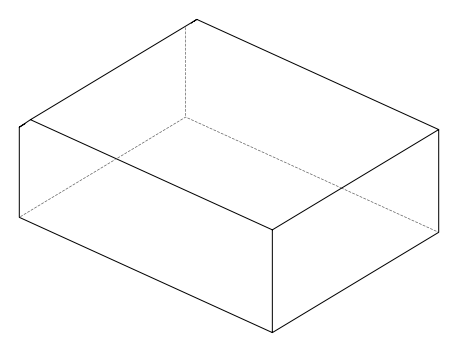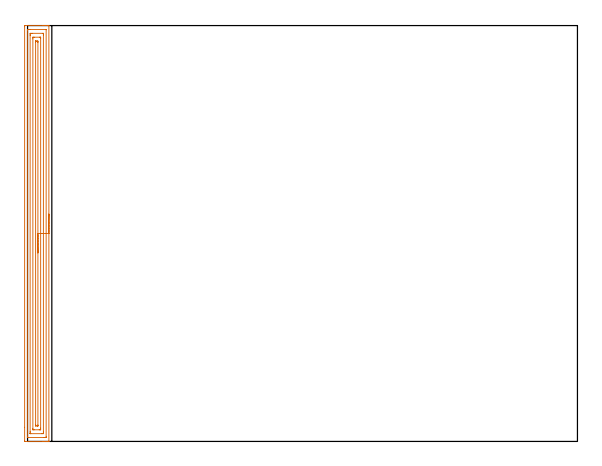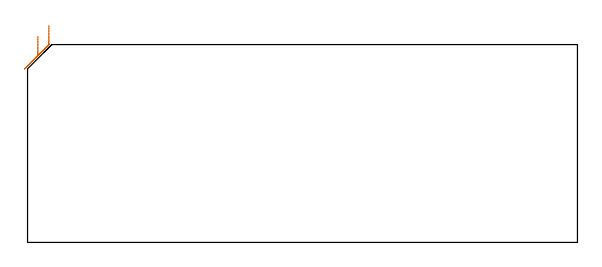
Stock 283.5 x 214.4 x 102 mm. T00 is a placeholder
(PLAN: 1 operations, 0 tool changes, 8.8 min)
(1 AREA_MILL | FG_CHAMFER_SURFACE | UGT0205_001 | 8.8 min | 16750 mm3)
(TOOL UGT0205_001 | Chamfer Mill 20 x 3 x 45 deg. | D20 FL50 Z2)
(OP 1 AREA_MILL)
G17 G21 G94 G90
T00 M6
G54
G17 G0 G90 X10.999 Y117.2 S1061 M3
G43 Z112. H0
G94 G1 Y117.162 Z111.128 F250.
Y117.048 Z110.263
Y116.859 Z109.411
Y116.597 Z108.579
Y116.263 Z107.773
Y115.86 Z106.999
Y115.391 Z106.263
Y114.86 Z105.571
Y114.271 Z104.928
Y113.628 Z104.339
Y112.936 Z103.808
Y112.2 Z103.339
Y111.426 Z102.936
Y110.62 Z102.602
Y109.788 Z102.34
Y108.936 Z102.151
Y108.071 Z102.037
Y107.2 Z101.999
X10.998 Y0.154 Z101.998
X11. Y0.092 Z101.996
X10.99 Y0.008 Z101.981
X10.986 Y0. Z101.977
X10.656 Z101.655
X10.227 Z101.226
X9.616 Z100.611
X8.427 Z99.423
X7.847 Z98.841
X-1.292 Y0.001 Z89.705
X-1.492 Y0.01 Z89.506
X-1.499 Y0.21 Z89.499
X-1.5 Y7.262 Z89.5
Y213.8
X-1.496 Y214.193 Z89.502
X-1.492 Y214.39 Z89.506
X-1.291 Y214.4 Z89.706
X7.847 Z98.841
X8.427 Z99.423
X8.732 Z99.728
X9.311 Z100.308
X9.616 Z100.611
X10.227 Z101.226
X10.656 Z101.655
X10.981 Y214.393 Z101.972
X10.997 Y214.391 Z101.988
X11. Y214.246 Z102.
X10.999 Y107.2 Z101.999
X9.585 Z100.585
X9.584 Y2.384 Z100.584
X9.582 Y2.169 Z100.582
X9.579 Y2.062 Z100.579
X9.577 Y2.017 Z100.577
X9.493 Y2.01 Z100.493
X9.11 Y2.002 Z100.11
X8.732 Y2.001 Z99.732
X8.228 Y2. Z99.228
X0.264 Z91.264
X0.036 Y2.003 Z91.036
X-0.062 Y2.008 Z90.938
X-0.077 Y2.01 Z90.923
X-0.08 Y2.023 Z90.92
X-0.083 Y2.069 Z90.917
X-0.085 Y2.163 Z90.915
X-0.086 Y212.016 Z90.914
X-0.084 Y212.231 Z90.916
X-0.081 Y212.338 Z90.919
X-0.079 Y212.383 Z90.921
X0.007 Y212.39 Z91.007
X0.39 Y212.398 Z91.39
X0.768 Y212.399 Z91.768
X1.272 Y212.4 Z92.272
X9.236 Z100.236
X9.464 Y212.397 Z100.464
X9.562 Y212.392 Z100.562
X9.577 Y212.39 Z100.577
X9.58 Y212.377 Z100.58
X9.583 Y212.331 Z100.583
X9.585 Y212.237 Z100.585
Y107.2
X8.171 Z99.171
X8.169 Y5.06 Z99.169
Y4.736
X8.164 Y4.168 Z99.164
X8.163 Y4.015 Z99.163
X8.009 Y4.005 Z99.009
X7.847 Y4.002 Z98.847
X7.129 Y4. Z98.129
X1.653 Y4.001 Z92.653
X1.486 Y4.003 Z92.486
X1.376 Y4.007 Z92.376
X1.339 Y4.01 Z92.339
X1.335 Y4.022 Z92.335
X1.333 Y4.059 Z92.333
X1.33 Y4.168 Z92.33
X1.329 Y4.495 Z92.329
X1.328 Y5.06 Z92.328
X1.329 Y209.34 Z92.329
Y209.666
X1.334 Y210.232 Z92.334
X1.335 Y210.386 Z92.335
X1.491 Y210.396 Z92.491
X1.653 Y210.398 Z92.653
X2.371 Y210.4 Z93.371
X7.847 Y210.399 Z98.847
X8.013 Y210.397 Z99.013
X8.124 Y210.393 Z99.124
X8.161 Y210.39 Z99.161
X8.165 Y210.377 Z99.165
X8.167 Y210.341 Z99.167
X8.17 Y210.232 Z99.17
X8.171 Y209.905 Z99.171
Y209.34
Y107.2
X6.756 Z97.756
X6.755 Y6.844 Z97.755
X6.754 Y6.162 Z97.754
X6.751 Y6.063 Z97.751
X6.749 Y6.012 Z97.749
X6.705 Y6.009 Z97.705
X6.496 Y6.004 Z97.496
X6.077 Y6. Z97.077
X6.03 Z97.03
X3.375 Z94.375
X2.991 Y6.003 Z93.991
X2.799 Y6.007 Z93.799
X2.755 Y6.01 Z93.755
X2.75 Y6.038 Z93.75
X2.747 Y6.097 Z93.747
X2.743 Y6.637 Z93.743
Y207.556
X2.744 Y208.24 Z93.744
X2.747 Y208.339 Z93.747
X2.749 Y208.39 Z93.749
X2.795 Y208.392 Z93.795
X3.004 Y208.397 Z94.004
X3.423 Y208.4 Z94.423
X6.125 Z97.125
X6.509 Y208.397 Z97.509
X6.701 Y208.393 Z97.701
X6.744 Y208.39 Z97.744
X6.75 Y208.362 Z97.75
X6.753 Y208.303 Z97.753
X6.757 Y207.763 Z97.757
X6.756 Y107.2 Z97.756
X5.342 Z96.342
X5.341 Y8.478 Z96.341
X5.34 Y8.328 Z96.34
X5.335 Y8.029 Z96.335
X5.332 Y8.008 Z96.332
X5.328 Y8.005 Z96.328
X5.309 Y8.001 Z96.309
X4.931 Y8. Z95.931
X4.308 Y8.003 Z95.308
X4.219 Y8.006 Z95.219
X4.17 Y8.009 Z95.17
X4.164 Y8.173 Z95.164
X4.159 Y8.476 Z95.159
X4.157 Y8.628 Z95.157
Y205.923
X4.159 Y206.076 Z95.159
X4.164 Y206.376 Z95.164
X4.175 Y206.391 Z95.175
X4.191 Y206.395 Z95.191
X4.23 Y206.398 Z95.23
X4.308 Y206.4 Z95.308
X4.569 Z95.569
X5.192 Y206.397 Z96.192
X5.281 Y206.394 Z96.281
X5.329 Y206.391 Z96.329
X5.336 Y206.227 Z96.336
X5.341 Y205.924 Z96.341
X5.343 Y205.772 Z96.343
X5.342 Y107.2 Z96.342
Y106.328 Z96.38
Y105.463 Z96.494
Y104.612 Z96.683
Y103.78 Z96.945
Y102.974 Z97.279
Y102.2 Z97.682
Y101.464 Z98.151
Y100.772 Z98.682
Y100.129 Z99.271
Y99.539 Z99.914
Y99.008 Z100.606
Y98.54 Z101.342
Y98.137 Z102.116
Y97.803 Z102.922
Y97.541 Z103.754
Y97.352 Z104.606
Y97.238 Z105.47
Y97.2 Z106.342
G0 Z112.
M5
M2
